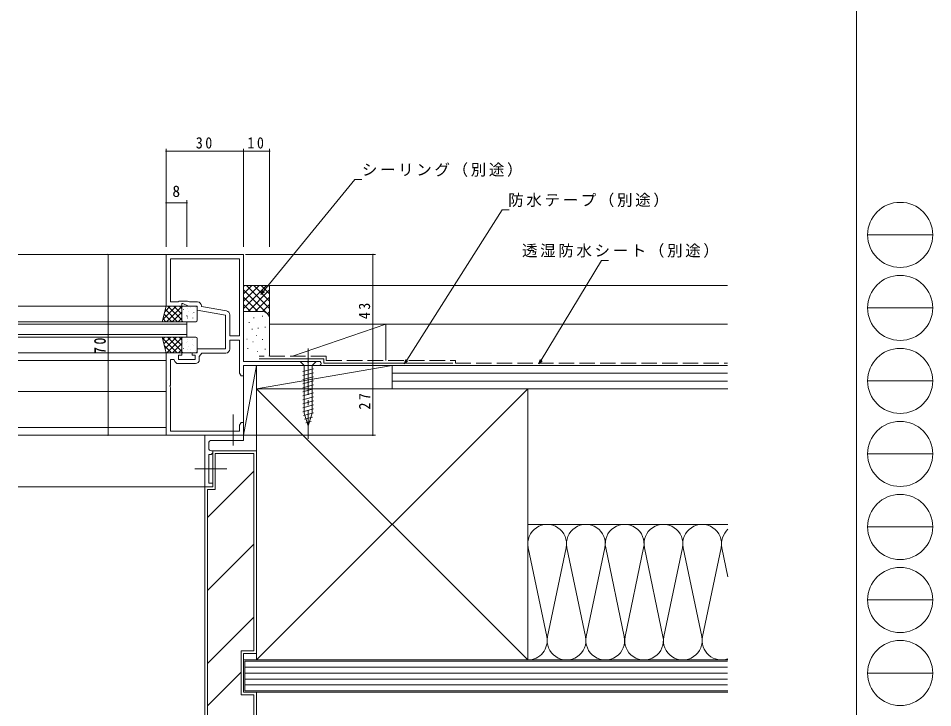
# Model space of a CAD drawing. Units: millimetres, scale not verified. Extents: x -594 to 539, y -420 to 386.
# Drawn here: x 185.4 to 539.5, y -284 to -17 of the extents above; entities that cross this region are included whole.
import ezdxf
from ezdxf.enums import TextEntityAlignment as Align

# ---------------------------------------------------------------- set-up
doc = ezdxf.new("R2010")
doc.units = ezdxf.units.MM
doc.header["$LTSCALE"] = 2
doc.linetypes.add('CHAIN2', pattern=[12, 9, -1, 1, -1])
doc.linetypes.add('DASHED3', pattern=[4, 3, -1])
for name, color, linetype, lineweight in [('0-1_YKK_ZWAK', 7, 'Continuous', 9), ('0-3_YKK_11', 7, 'Continuous', 9), ('0-4_YKK_12', 2, 'Continuous', 9), ('0-5_YSS_K', 3, 'Continuous', 9), ('0-6_YKK_13', 4, 'Continuous', 9), ('0-7_YKK_D', 6, 'Continuous', 9)]:
    doc.layers.add(name, color=color, linetype=linetype, lineweight=lineweight)
doc.styles.add('ＭＳ ゴシック', font='')
doc.styles.get('ＭＳ ゴシック').set_extended_font_data('MS Gothic')

msp = doc.modelspace()

# ---------------------------------------------------------------- linework, layer by layer
at = {"layer": '0-1_YKK_ZWAK'}
for p, q in [((510, 382), (510, -368)), ((514.252, -100.88), (539.452, -100.88)), ((514.252, -129.16), (539.452, -129.16)), ((514.252, -157.44), (539.452, -157.44)), ((514.252, -185.72), (539.452, -185.72)), ((514.252, -214), (539.452, -214)), ((514.252, -242.28), (539.452, -242.28)), ((514.252, -270.56), (539.452, -270.56))]:
    msp.add_line(p, q, dxfattribs=at)
for centre in [(526.852, -100.88), (526.852, -129.16), (526.852, -157.44), (526.852, -185.72), (526.852, -214), (526.852, -242.28), (526.852, -270.56)]:
    msp.add_circle(centre, 12.6, dxfattribs=at)
at = {"layer": '0-3_YKK_11'}
for p, q in [((242.7, -108.5), (242.7, -128.5)), ((272.7, -108.5), (242.7, -108.5)), ((272.7, -122.042), (272.7, -108.5)), ((244.33, -110.13), (244.33, -126.87)), ((271.07, -110.13), (244.33, -110.13)), ((271.07, -140), (271.07, -110.13)), ((271.07, -140), (271.07, -110.13)), ((272.58, -122.225), (272.7, -122.042)), ((272.58, -122.775), (272.58, -122.225)), ((272.7, -122.958), (272.58, -122.775)), ((272.7, -149.87), (272.7, -122.958)), ((244.33, -126.87), (247.33, -126.87)), ((247.33, -126.87), (247.7, -126.5)), ((247.7, -126.5), (250.912, -126.5)), ((250.912, -126.5), (251.706, -126.87)), ((251.706, -126.87), (254.83, -126.87)), ((242.7, -128.5), (248.7, -128.5)), ((248.7, -127.5), (249.2, -127.5)), ((248.7, -128.5), (248.7, -127.5)), ((249.2, -127.5), (251.345, -128.5)), ((251.345, -128.5), (254.7, -128.5)), ((254.7, -128.5), (254.7, -130)), ((254.7, -130), (265.7, -131.94)), ((256.33, -128.37), (256.33, -128.632)), ((256.33, -128.632), (266.091, -130.353)), ((265.7, -131.94), (265.7, -145)), ((267.33, -131.831), (267.33, -140)), ((267.33, -140), (271.07, -140)), ((254.7, -145), (254.7, -146.5)), ((265.7, -145), (254.7, -145)), ((267.33, -141.63), (271.07, -141.63)), ((267.33, -145.13), (267.33, -141.63)), ((271.07, -141.63), (271.07, -154.409)), ((248.7, -146.5), (242.7, -146.5)), ((242.7, -146.5), (242.7, -178.5)), ((247.5, -147.5), (248.7, -147.5)), ((247.5, -149.1), (247.5, -147.5)), ((248.7, -147.5), (248.7, -146.5)), ((252.7, -146.5), (252.7, -147.5)), ((254.7, -146.5), (252.7, -146.5)), ((252.7, -147.5), (253.9, -147.5)), ((253.9, -147.5), (253.9, -149.1)), ((255.53, -148.015), (256.5, -146.63)), ((255.53, -149.23), (255.53, -148.015)), ((256.5, -146.63), (265.83, -146.63)), ((244.33, -149.2), (245.59, -149.2)), ((244.33, -159.042), (244.33, -149.2)), ((245.59, -149.2), (245.887, -149.455)), ((247.37, -150.73), (254.03, -150.73)), ((253.9, -149.1), (247.5, -149.1)), ((297.242, -149.87), (272.7, -149.87)), ((272.7, -151.5), (301.885, -151.5)), ((272.7, -155.5), (272.7, -151.5)), ((297.425, -149.99), (297.242, -149.87)), ((297.975, -149.99), (297.425, -149.99)), ((298.158, -149.87), (297.975, -149.99)), ((301.885, -149.87), (298.158, -149.87)), ((271.07, -154.409), (271.7, -155.5)), ((271.7, -155.5), (272.7, -155.5)), ((244.21, -159.225), (244.33, -159.042)), ((244.21, -159.775), (244.21, -159.225)), ((244.33, -159.958), (244.21, -159.775)), ((244.33, -176.87), (244.33, -159.958)), ((271.07, -176.87), (244.33, -176.87)), ((271.7, -173.5), (271.07, -174.591)), ((271.07, -174.591), (271.07, -176.87)), ((272.7, -173.5), (271.7, -173.5)), ((272.58, -175.225), (272.7, -175.042)), ((272.58, -175.775), (272.58, -175.225)), ((272.7, -175.958), (272.58, -175.775)), ((272.58, -176.225), (272.7, -176.042)), ((272.58, -176.775), (272.58, -176.225)), ((272.7, -176.958), (272.58, -176.775)), ((272.7, -175.042), (272.7, -173.5)), ((272.7, -176.042), (272.7, -175.958)), ((272.7, -178.5), (272.7, -176.958)), ((242.7, -178.5), (272.7, -178.5)), ((259.2, -178.5), (257.7, -178.5)), ((257.7, -178.5), (257.7, -198.5)), ((272.7, -178.5), (259.2, -178.5)), ((260.2, -180.5), (272.7, -180.5)), ((272.7, -180.5), (272.7, -178.5)), ((259.2, -183.5), (259.2, -181.5)), ((259.2, -186), (259.7, -186)), ((259.2, -197), (259.2, -186)), ((260.7, -184.5), (260.2, -184.5)), ((260.7, -185), (260.7, -184.5)), ((260.7, -197), (259.2, -197)), ((260.7, -198.5), (260.7, -197)), ((257.7, -198.5), (260.7, -198.5))]:
    msp.add_line(p, q, dxfattribs=at)
for centre, radius, start, end in [((254.83, -128.37), 1.5, 0, 89.99998), ((265.83, -131.831), 1.5, 0, 79.99998), ((265.83, -145.13), 1.5, 270, 359.99998), ((247.37, -149.23), 1.5, 188.62692, 269.99998), ((254.03, -149.23), 1.5, 270, 359.99998), ((301.885, -150.685), 0.815, 269.99998, 90), ((260.2, -181.5), 1, 89.99991, 180.00006), ((260.2, -183.5), 1, 180.00003, 269.99983), ((259.7, -185), 1, 269.9998, 359.99995)]:
    msp.add_arc(centre, radius, start, end, dxfattribs=at)
at = {"layer": '0-4_YKK_12'}
for p, q in [((243, -108.5), (185.45, -108.5)), ((242.7, -128.5), (185.45, -128.5)), ((250.7, -134.5), (185.45, -134.5)), ((250.7, -134.5), (250.7, -140.5)), ((250.7, -135.5), (185.45, -135.5)), ((250.7, -139.5), (185.45, -139.5)), ((250.7, -140.5), (185.45, -140.5)), ((242.7, -146.5), (185.45, -146.5)), ((242.7, -149.5), (185.45, -149.5)), ((242.7, -161.5), (185.45, -161.5)), ((242.7, -175.5), (185.45, -175.5)), ((243, -178.5), (185.45, -178.5)), ((257.7, -198.5), (185.45, -198.5))]:
    msp.add_line(p, q, dxfattribs=at)
at = {"layer": '0-5_YSS_K'}
for p, q in [((272.7, -120.873), (273.073, -120.5)), ((272.7, -123.701), (275.901, -120.5)), ((272.7, -126.53), (278.73, -120.5)), ((272.7, -129.358), (281.558, -120.5)), ((272.7, -122.186), (282.7, -132.186)), ((273.842, -120.5), (282.7, -129.358)), ((274.386, -130.5), (282.7, -122.186)), ((276.671, -120.5), (282.7, -126.53)), ((279.499, -120.5), (282.7, -123.701)), ((282.327, -120.5), (282.7, -120.873)), ((282.7, -135.5), (282.7, -120.5)), ((460, -120.5), (282.7, -120.5)), ((272.7, -125.015), (278.185, -130.5)), ((277.215, -130.5), (282.7, -125.015)), ((272.7, -127.843), (275.375, -130.518)), ((279.7, -130.5), (272.7, -130.5)), ((280.025, -130.518), (282.7, -127.843)), ((281.905, -131.466), (282.7, -130.672)), ((276.557, -132.996), (276.757, -132.996)), ((279.895, -132.328), (280.095, -132.328)), ((282.7, -146.87), (282.7, -133.5)), ((274.701, -134.826), (274.901, -134.826)), ((275.889, -137.335), (276.089, -137.335)), ((278.226, -137.001), (278.426, -137.001)), ((280.897, -136.667), (281.096, -136.667)), ((282.7, -135.5), (327.7, -135.5)), ((282.7, -135.5), (282.7, -147.87)), ((460, -135.5), (282.7, -135.5)), ((291.621, -147.87), (327.7, -135.5)), ((327.7, -135.5), (327.7, -149.5)), ((273.916, -141.255), (274.116, -141.255)), ((277.623, -139.794), (277.823, -139.794)), ((279.895, -141.341), (280.095, -141.341)), ((274.22, -144.849), (274.42, -144.849)), ((276.223, -142.342), (276.423, -142.342)), ((277.892, -146.014), (278.092, -146.014)), ((280.897, -145.183), (281.096, -145.183)), ((272.7, -178.5), (277.7, -151.5)), ((272.7, -151.5), (272.7, -178.5)), ((277.7, -151.5), (272.7, -151.5)), ((273, -149.87), (279.7, -149.87)), ((277.7, -151.5), (277.7, -160.5)), ((330.2, -151.5), (277.7, -151.5)), ((277.7, -178.5), (277.7, -151.5)), ((303.7, -148.87), (278.7, -148.87)), ((327.7, -151.5), (282.7, -151.5)), ((303.7, -148.87), (303.7, -150.5)), ((303.7, -150.5), (353.7, -150.5)), ((330.2, -160.5), (330.2, -151.5)), ((460, -151.5), (330.2, -151.5)), ((330.2, -160.5), (330.2, -151.5)), ((460, -154.5), (330.2, -154.5)), ((460, -157.5), (330.2, -157.5)), ((277.7, -160.5), (382.7, -265.5)), ((277.7, -265.5), (382.7, -160.5)), ((277.7, -160.5), (277.7, -265.5)), ((382.7, -160.5), (277.7, -160.5)), ((330.2, -160.5), (460, -160.5)), ((382.694, -160.5), (460.2, -160.5)), ((382.7, -160.5), (452.7, -160.5)), ((382.7, -265.5), (382.7, -160.5)), ((272.7, -178.5), (277.7, -178.5)), ((260.7, -184.5), (277.7, -184.5)), ((260.7, -184.5), (260.7, -198.5)), ((276.7, -185.5), (261.7, -185.5)), ((261.7, -199.5), (261.7, -185.5)), ((276.7, -185.5), (276.7, -262)), ((277.7, -184.5), (277.7, -263)), ((276.7, -192.363), (258.7, -210.363)), ((257.7, -198.5), (260.7, -198.5)), ((257.7, -198.5), (257.7, -288)), ((261.7, -199.5), (258.7, -199.5)), ((258.7, -287), (258.7, -199.5)), ((460.2, -213), (382.694, -213)), ((460.2, -213), (457.694, -213)), ((276.7, -220.647), (258.7, -238.647)), ((382.852, -222.032), (390.036, -256.469)), ((390.352, -256.469), (397.536, -222.032)), ((397.852, -222.032), (405.036, -256.469)), ((405.352, -256.469), (412.536, -222.032)), ((412.852, -222.032), (420.036, -256.469)), ((420.352, -256.469), (427.536, -222.032)), ((427.852, -222.032), (435.036, -256.469)), ((435.352, -256.469), (442.536, -222.032)), ((442.852, -222.032), (450.036, -256.469)), ((450.352, -256.469), (457.536, -222.032)), ((457.852, -222.032), (460.2, -233.289)), ((457.852, -222.032), (460.2, -233.289)), ((276.7, -248.931), (258.7, -266.931)), ((271.7, -279), (271.7, -262)), ((271.7, -262), (276.7, -262)), ((272.7, -265.5), (272.7, -278)), ((460, -265.5), (272.7, -265.5)), ((277.7, -265.5), (382.7, -265.5)), ((382.694, -265.5), (460.2, -265.5)), ((382.7, -265.5), (460, -265.5)), ((457.694, -265.5), (460.2, -265.5)), ((273.2, -266), (273.2, -277.5)), ((460, -266), (273.2, -266)), ((273.2, -268.3), (460, -268.3)), ((271.7, -270.216), (258.7, -283.216)), ((273.2, -270.6), (460, -270.6)), ((273.2, -272.9), (460, -272.9)), ((273.2, -275.2), (460, -275.2)), ((271.7, -279), (276.7, -279)), ((272.7, -278), (460.2, -278)), ((272.7, -278), (277.7, -278)), ((273.2, -277.5), (460.2, -277.5)), ((276.7, -279), (276.7, -287)), ((277.7, -278), (277.7, -288))]:
    msp.add_line(p, q, dxfattribs=at)
at = {"layer": '0-5_YSS_K', "linetype": 'DASHED3'}
for p, q in [((304.7, -147.87), (278.7, -147.87)), ((304.7, -147.87), (304.7, -149.5)), ((304.7, -149.5), (354.7, -149.5))]:
    msp.add_line(p, q, dxfattribs=at)
at = {"layer": '0-5_YSS_K'}
for points in [[(282.7, -136.5), (282.7, -120.5), (272.7, -120.5)], [(330.2, -151.5), (277.7, -160.5), (330.2, -160.5)], [(272.7, -278), (272.7, -263), (277.7, -263)]]:
    msp.add_lwpolyline(points, dxfattribs=at)
at = {"layer": '0-5_YSS_K', "linetype": 'DASHED3'}
msp.add_lwpolyline([(354.7, -149.5), (354.7, -150.5), (460, -150.5)], dxfattribs=at)
at = {"layer": '0-5_YSS_K'}
for centre, radius, start, end in [((279.7, -133.5), 3, 0, 90), ((279.7, -146.87), 3, 340.52864, 0), ((390.194, -220.5), 7.5, 348.21645, 191.78352), ((405.194, -220.5), 7.5, 348.21645, 191.78352), ((420.194, -220.5), 7.5, 348.21645, 191.78352), ((435.194, -220.5), 7.5, 348.21645, 191.78352), ((450.194, -220.5), 7.5, 348.21645, 191.78352), ((465.194, -220.5), 7.5, 131.74446, 191.78352), ((465.194, -220.5), 7.5, 131.74446, 191.78352), ((382.694, -258), 7.5, 270, 11.78352), ((397.694, -258), 7.5, 168.21645, 11.78352), ((412.694, -258), 7.5, 168.21645, 11.78352), ((427.694, -258), 7.5, 168.21645, 11.78352), ((442.694, -258), 7.5, 168.21645, 11.78352), ((457.694, -258), 7.5, 168.21645, 289.52333), ((457.694, -258), 7.5, 270, 289.52333)]:
    msp.add_arc(centre, radius, start, end, dxfattribs=at)
at = {"layer": '0-6_YKK_13'}
for p, q in [((241.2, -134.5), (242.7, -128.5)), ((241.416, -133.638), (246.553, -128.5)), ((242.164, -130.644), (244.308, -128.5)), ((242.384, -129.764), (247.121, -134.5)), ((242.7, -128.5), (248.7, -128.5)), ((242.798, -134.5), (248.7, -128.598)), ((243.366, -128.5), (248.7, -133.835)), ((245.043, -134.5), (248.7, -130.843)), ((245.611, -128.5), (248.7, -131.589)), ((247.856, -128.5), (248.7, -129.344)), ((248.7, -128.5), (248.7, -134.5)), ((248.7, -129), (248.7, -134)), ((254.2, -128.5), (249.2, -128.5)), ((249.321, -129.735), (249.345, -129.779)), ((250.778, -129.308), (250.785, -129.315)), ((251.512, -130.378), (251.536, -130.422)), ((252.192, -129.136), (252.28, -129.183)), ((253.402, -130.969), (253.426, -131.013)), ((254.136, -128.944), (254.16, -128.988)), ((254.7, -134), (254.7, -129)), ((248.7, -134.5), (241.2, -134.5)), ((241.486, -133.356), (242.631, -134.5)), ((241.935, -131.56), (244.876, -134.5)), ((247.288, -134.5), (248.7, -133.088)), ((248.795, -131.127), (248.802, -131.134)), ((248.888, -131.811), (248.912, -131.855)), ((249.2, -134.5), (254.2, -134.5)), ((250.346, -134.479), (250.357, -134.5)), ((250.667, -132.026), (250.756, -132.072)), ((250.778, -132.403), (250.802, -132.446)), ((250.962, -133.069), (250.97, -133.076)), ((252.97, -133.046), (252.994, -133.09)), ((252.982, -131.283), (252.99, -131.29)), ((248.7, -140.5), (241.2, -140.5)), ((241.2, -140.5), (242.7, -146.5)), ((241.282, -140.829), (246.953, -146.5)), ((241.406, -141.324), (242.231, -140.5)), ((241.855, -143.121), (244.476, -140.5)), ((242.304, -144.917), (246.721, -140.5)), ((242.966, -146.5), (248.7, -140.766)), ((243.198, -140.5), (248.7, -146.002)), ((245.443, -140.5), (248.7, -143.757)), ((247.688, -140.5), (248.7, -141.512)), ((248.7, -146.5), (248.7, -140.5)), ((248.7, -146), (248.7, -141)), ((249.2, -140.5), (254.2, -140.5)), ((250.962, -141.531), (250.97, -141.525)), ((252.97, -141.555), (252.994, -141.511)), ((254.7, -141), (254.7, -146)), ((242.031, -143.823), (244.708, -146.5)), ((245.211, -146.5), (248.7, -143.011)), ((248.795, -143.473), (248.802, -143.466)), ((248.888, -142.789), (248.912, -142.745)), ((249.321, -144.866), (249.345, -144.822)), ((250.667, -142.575), (250.756, -142.528)), ((250.778, -142.198), (250.802, -142.154)), ((251.512, -144.223), (251.536, -144.179)), ((252.982, -143.317), (252.99, -143.311)), ((253.402, -143.631), (253.426, -143.587)), ((242.7, -146.5), (248.7, -146.5)), ((247.456, -146.5), (248.7, -145.256)), ((254.2, -146.5), (249.2, -146.5)), ((250.778, -145.292), (250.785, -145.286)), ((251.945, -146.299), (251.969, -146.255)), ((252.192, -145.464), (252.28, -145.417)), ((254.136, -145.656), (254.16, -145.612)), ((294.6, -149.87), (296.15, -151.42)), ((300.8, -149.87), (294.6, -149.87)), ((299.25, -151.42), (296.15, -151.42)), ((296.15, -151.42), (296.15, -169.954)), ((300.8, -149.87), (299.25, -151.42)), ((299.25, -169.954), (299.25, -151.42)), ((295.6, -153.847), (299.8, -152.721)), ((295.6, -155.399), (299.8, -154.274)), ((295.6, -156.952), (299.8, -155.827)), ((295.6, -158.505), (299.8, -157.38)), ((295.6, -160.058), (299.8, -158.933)), ((295.6, -161.611), (299.8, -160.486)), ((295.6, -163.164), (299.8, -162.039)), ((295.6, -164.717), (299.8, -163.592)), ((295.6, -166.27), (299.8, -165.144)), ((295.6, -167.823), (299.8, -166.697)), ((295.6, -169.376), (299.8, -168.25)), ((295.859, -170.859), (299.8, -169.803)), ((297.7, -174.87), (296.15, -169.954)), ((296.31, -172.291), (299.346, -171.478)), ((296.762, -173.723), (298.812, -173.174)), ((297.7, -174.87), (299.25, -169.954))]:
    msp.add_line(p, q, dxfattribs=at)
at = {"layer": '0-6_YKK_13', "linetype": 'CHAIN2'}
for p, q in [((297.7, -144.87), (297.7, -179.87)), ((268.7, -182.443), (268.7, -170.459)), ((266.138, -191.5), (253.767, -191.5))]:
    msp.add_line(p, q, dxfattribs=at)
at = {"layer": '0-6_YKK_13'}
for centre, start, end in [((249.2, -129), 90, 180), ((254.2, -129), 0, 90), ((249.2, -134), 180, 270), ((254.2, -134), 270, 0), ((249.2, -141), 90, 180), ((254.2, -141), 0, 90), ((249.2, -146), 180, 270), ((254.2, -146), 270, 0)]:
    msp.add_arc(centre, 0.5, start, end, dxfattribs=at)
at = {"layer": '0-7_YKK_D'}
for p, q in [((242.7, -105.5), (242.7, -67.5)), ((242.7, -68.5), (272.7, -68.5)), ((272.7, -105.5), (272.7, -67.5)), ((272.7, -105.5), (272.7, -67.5)), ((272.7, -68.5), (282.7, -68.5)), ((282.7, -105.5), (282.7, -67.5)), ((280.391, -122.628), (315.77, -79.424)), ((315.77, -79.424), (318.47, -79.424)), ((242.7, -105.5), (242.7, -87.5)), ((242.7, -88.5), (250.7, -88.5)), ((250.7, -105.5), (250.7, -87.5)), ((335.805, -149.434), (372.739, -91.166)), ((372.739, -91.166), (375.439, -91.166)), ((238.7, -108.5), (219.201, -108.5)), ((238.7, -108.5), (219.201, -108.5)), ((220.201, -108.5), (220.201, -178.5)), ((220.201, -108.5), (220.201, -178.495)), ((273.4, -108.5), (323.7, -108.5)), ((322.7, -108.5), (322.7, -151.5)), ((387.88, -149.415), (411.234, -110.741)), ((411.234, -110.741), (413.934, -110.741)), ((279.314, -123.944), (280.039, -122.34)), ((279.314, -123.944), (280.391, -122.628)), ((280.744, -122.917), (279.314, -123.944)), ((302.885, -151.5), (323.7, -151.5)), ((302.885, -151.5), (323.7, -151.5)), ((322.7, -151.5), (322.7, -178.5)), ((334.895, -150.87), (335.421, -149.19)), ((334.895, -150.87), (335.805, -149.434)), ((336.19, -149.678), (334.895, -150.87)), ((387.001, -150.87), (387.49, -149.179)), ((387.001, -150.87), (387.88, -149.415)), ((388.27, -149.65), (387.001, -150.87)), ((238.7, -178.495), (219.201, -178.495)), ((238.7, -178.5), (219.201, -178.5)), ((273.2, -178.5), (323.7, -178.5))]:
    msp.add_line(p, q, dxfattribs=at)
for centre, start, end in [((242.7, -68.5), 0, 180), ((242.7, -68.5), 180, 0), ((272.7, -68.5), 0, 180), ((272.7, -68.5), 0, 180), ((272.7, -68.5), 180, 0), ((272.7, -68.5), 180, 0), ((282.7, -68.5), 0, 180), ((282.7, -68.5), 180, 0), ((242.7, -88.5), 0, 180), ((242.7, -88.5), 180, 0), ((250.7, -88.5), 0, 180), ((250.7, -88.5), 180, 0), ((220.201, -108.5), 90, 270), ((220.201, -108.5), 90, 270), ((220.201, -108.5), 270, 90), ((220.201, -108.5), 270, 90), ((322.7, -108.5), 90, 270), ((322.7, -108.5), 270, 90), ((322.7, -151.5), 90, 270), ((322.7, -151.5), 90, 270), ((322.7, -151.5), 270, 90), ((322.7, -151.5), 270, 90), ((220.201, -178.495), 90, 270), ((220.201, -178.5), 90, 270), ((220.201, -178.495), 270, 90), ((220.201, -178.5), 270, 90), ((322.7, -178.5), 90, 270), ((322.7, -178.5), 270, 90)]:
    msp.add_arc(centre, 0.106, start, end, dxfattribs=at)

# ---------------------------------------------------------------- texts
at = {"layer": '0-7_YKK_D', "color": 7, "style": 'ＭＳ ゴシック'}
msp.add_text('8', height=4.399, dxfattribs=at).set_placement((245.1, -87.5), align=Align.BOTTOM_LEFT)
at = {"layer": '0-7_YKK_D', "color": 7, "char_height": 4.399, "attachment_point": 7, "style": 'ＭＳ ゴシック'}
for s, insert in [('\\T1.36;\\W0.9;30', (254.18, -67.5)), ('\\T1.36;\\W0.9;10', (274.18, -67.5)), ('\\T1.17;シーリング（別途）', (318.47, -78.424)), ('\\T1.17;防水テープ（別途）', (375.119, -90.166)), ('\\T1.17;透湿防水シート（別途）', (380.447, -109.741))]:
    msp.add_mtext(s, dxfattribs=dict(at, insert=insert))
at = {"layer": '0-7_YKK_D', "color": 7, "char_height": 4.399, "attachment_point": 7, "rotation": 90, "style": 'ＭＳ ゴシック'}
for s, insert in [('\\T1.36;\\W0.9;43', (321.7, -133.52)), ('\\T1.36;\\W0.9;70', (219.201, -147.02)), ('\\T1.36;\\W0.9;70', (219.401, -147.017)), ('\\T1.36;\\W0.9;27', (321.7, -168.52))]:
    msp.add_mtext(s, dxfattribs=dict(at, insert=insert))

doc.saveas('drawing.dxf')
